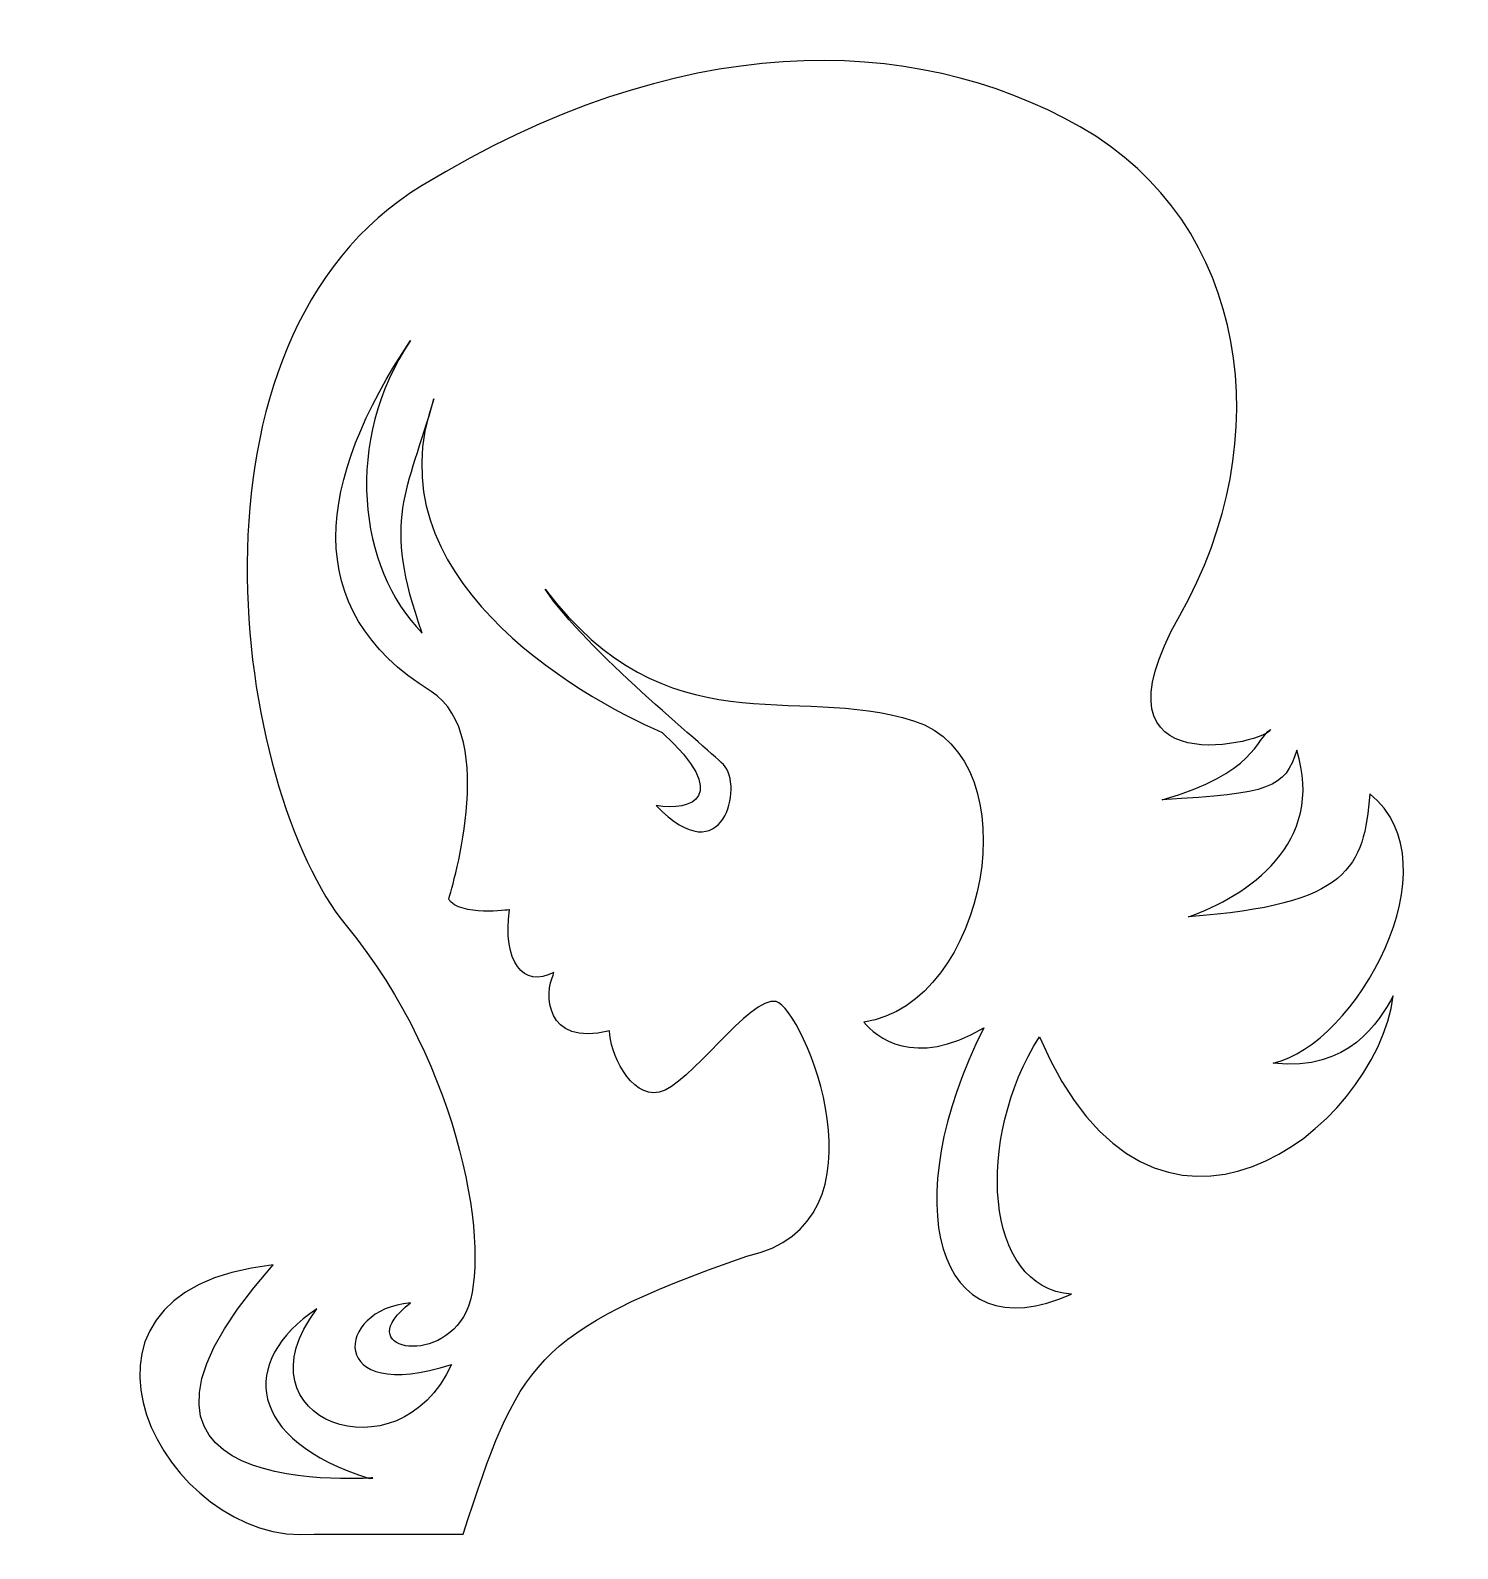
# Model space of a CAD drawing. Header units: centimetres. Extents: x -8.2 to 7.6, y -8.3 to 8.5.
import ezdxf

# ---------------------------------------------------------------- set-up
doc = ezdxf.new("R2010")
doc.units = ezdxf.units.CM
doc.header["$MEASUREMENT"] = 0
doc.layers.add('Camada 1', color=7, linetype='Continuous')

msp = doc.modelspace()

# ---------------------------------------------------------------- linework, layer by layer
at = {"layer": 'Camada 1'}
msp.add_open_spline([(-1.78988, -2.57397), (-1.78988, -2.80022), (-1.56363, -3.31623), (-1.2409, -3.2521), (-1.2409, -3.2521), (-0.91819, -3.18796), (-0.24064, -2.18681), (0.05032, -2.25155), (0.05032, -2.25155), (0.3407, -2.31627), (1.37332, -4.70456), (-0.27271, -5.05963), (-0.27271, -5.05963), (-2.66126, -5.89926), (-2.79072, -6.25436), (-3.40382, -8.12604), (-3.40382, -8.12604), (-3.46825, -8.12604), (-5.05014, -8.12604), (-5.05014, -8.12604), (-5.05014, -8.12604), (-6.69615, -8.28752), (-8.18123, -5.44677), (-5.50201, -5.15699), (-5.50201, -5.15699), (-7.98737, -7.96509), (-3.9792, -7.45265), (-4.43674, -7.51321), (-4.43674, -7.51321), (-5.79239, -7.09279), (-5.88946, -6.22228), (-5.01777, -5.64094), (-5.01777, -5.64094), (-5.95389, -6.86715), (-4.11401, -7.54528), (-3.53295, -6.25435), (-3.53295, -6.25435), (-4.92095, -6.70565), (-4.82417, -5.64036), (-3.98483, -5.57622), (-3.98483, -5.57622), (-4.66267, -6.09282), (-3.66209, -6.28641), (-3.37142, -5.673), (-3.37142, -5.673), (-3.08078, -5.05959), (-3.41447, -2.96232), (-4.695, -1.41249), (-4.695, -1.41249), (-5.92148, 0.07259), (-6.66403, 5.04361), (-3.85566, 6.75464), (-3.85566, 6.75464), (-1.04729, 8.46567), (1.53485, 8.46538), (3.4071, 7.40012), (3.4071, 7.40012), (5.27937, 6.33483), (5.60298, 3.94598), (4.50504, 2.00929), (4.50504, 2.00929), (3.4071, 0.0726), (5.50559, 0.62129), (5.50559, 0.75043), (5.50559, 0.75043), (5.34409, 0.65365), (5.34409, 0.26648), (4.31086, -0.02419), (4.31086, -0.02419), (5.50559, 0.04026), (5.66711, 0.10469), (5.79597, 0.5245), (5.79597, 0.5245), (6.119, -0.5087), (5.24789, -1.08946), (4.60183, -1.3151), (4.60183, -1.3151), (6.37729, -1.18625), (6.53882, -0.76643), (6.60295, 0.04025), (6.60295, 0.04025), (7.57201, -0.73434), (6.44145, -2.73547), (5.53766, -2.92906), (5.53766, -2.92906), (6.37729, -3.02645), (6.70029, -2.47718), (6.86182, -2.1868), (6.86182, -2.1868), (6.66828, -3.67191), (4.21408, -5.57622), (2.95522, -2.63868), (2.95522, -2.63868), (2.24505, -3.76869), (2.34181, -5.41469), (3.31032, -5.47941), (3.31032, -5.47941), (1.79317, -6.15693), (1.37336, -4.44621), (2.34184, -2.5419), (2.34184, -2.5419), (1.56754, -2.99378), (1.14772, -2.63929), (1.01829, -2.47776), (1.01829, -2.47776), (2.37452, -2.28419), (2.89112, 0.42742), (1.56757, 0.84721), (1.56757, 0.84721), (0.24399, 1.26702), (-1.14433, 0.5245), (-2.49998, 2.29996), (-2.49998, 2.29996), (-2.04781, 1.62212), (-0.75688, 0.58922), (-0.53095, 0.36329), (-0.53095, 0.36329), (-0.3047, 0.13734), (-0.53066, -0.86319), (-1.27319, -0.0883), (-1.27319, -0.0883), (-0.88573, -0.15363), (-0.43417, 0.00851), (-1.20876, 0.71839), (-1.20876, 0.71839), (-2.17695, 1.13789), (-4.43668, 2.46149), (-3.72648, 4.39816), (-3.72648, 4.39816), (-4.01686, 3.36523), (-4.30751, 3.07458), (-3.85562, 1.81572), (-3.85562, 1.81572), (-4.56581, 2.52591), (-4.72732, 3.94599), (-3.98476, 5.04364), (-3.98476, 5.04364), (-5.01769, 3.4944), (-5.22433, 2.08621), (-3.75881, 1.17027), (-3.75881, 1.17027), (-2.9839, 0.68603), (-3.56492, -1.1215), (-3.56492, -1.1215), (-3.56492, -1.1215), (-3.43578, -1.31507), (-2.89423, -1.23789), (-2.89423, -1.23789), (-2.89423, -1.23789), (-2.97024, -1.80793), (-2.74223, -2.11194), (-2.40287, -1.92906), (-2.40287, -1.92906), (-2.40287, -1.92906), (-2.4097, -1.95994), (-2.4097, -1.95994), (-2.4097, -1.95994), (-2.50481, -2.14051), (-2.51431, -2.75804), (-1.78988, -2.57397)], degree=3, knots=[0, 0, 0, 0, 0.02439024, 0.02439024, 0.02439024, 0.02439024, 0.04878049, 0.04878049, 0.04878049, 0.04878049, 0.07317073, 0.07317073, 0.07317073, 0.07317073, 0.09756098, 0.09756098, 0.09756098, 0.09756098, 0.12195122, 0.12195122, 0.12195122, 0.12195122, 0.14634146, 0.14634146, 0.14634146, 0.14634146, 0.17073171, 0.17073171, 0.17073171, 0.17073171, 0.19512195, 0.19512195, 0.19512195, 0.19512195, 0.2195122, 0.2195122, 0.2195122, 0.2195122, 0.24390244, 0.24390244, 0.24390244, 0.24390244, 0.26829268, 0.26829268, 0.26829268, 0.26829268, 0.29268293, 0.29268293, 0.29268293, 0.29268293, 0.31707317, 0.31707317, 0.31707317, 0.31707317, 0.34146341, 0.34146341, 0.34146341, 0.34146341, 0.36585366, 0.36585366, 0.36585366, 0.36585366, 0.3902439, 0.3902439, 0.3902439, 0.3902439, 0.41463415, 0.41463415, 0.41463415, 0.41463415, 0.43902439, 0.43902439, 0.43902439, 0.43902439, 0.46341463, 0.46341463, 0.46341463, 0.46341463, 0.48780488, 0.48780488, 0.48780488, 0.48780488, 0.51219512, 0.51219512, 0.51219512, 0.51219512, 0.53658537, 0.53658537, 0.53658537, 0.53658537, 0.56097561, 0.56097561, 0.56097561, 0.56097561, 0.58536585, 0.58536585, 0.58536585, 0.58536585, 0.6097561, 0.6097561, 0.6097561, 0.6097561, 0.63414634, 0.63414634, 0.63414634, 0.63414634, 0.65853659, 0.65853659, 0.65853659, 0.65853659, 0.68292683, 0.68292683, 0.68292683, 0.68292683, 0.70731707, 0.70731707, 0.70731707, 0.70731707, 0.73170732, 0.73170732, 0.73170732, 0.73170732, 0.75609756, 0.75609756, 0.75609756, 0.75609756, 0.7804878, 0.7804878, 0.7804878, 0.7804878, 0.80487805, 0.80487805, 0.80487805, 0.80487805, 0.82926829, 0.82926829, 0.82926829, 0.82926829, 0.85365854, 0.85365854, 0.85365854, 0.85365854, 0.87804878, 0.87804878, 0.87804878, 0.87804878, 0.90243902, 0.90243902, 0.90243902, 0.90243902, 0.92682927, 0.92682927, 0.92682927, 0.92682927, 0.95121951, 0.95121951, 0.95121951, 0.95121951, 1, 1, 1, 1], dxfattribs=at)

doc.saveas('drawing.dxf')
